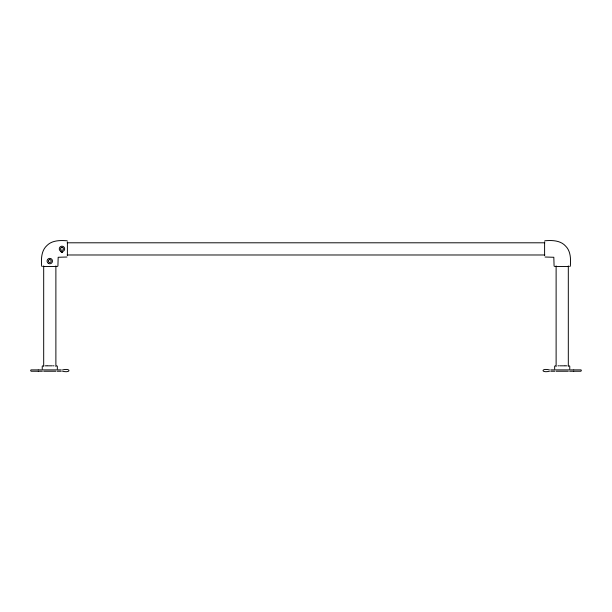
<?xml version="1.0" encoding="UTF-8"?>
<svg xmlns="http://www.w3.org/2000/svg" width="612" height="612" viewBox="0 0 612 612"><rect width="100%" height="100%" fill="white"/><g stroke="black" fill="none" stroke-linecap="round" stroke-linejoin="round"><path stroke-width="0.92" d="M544.642 241.044L545.055 240.761C552.085 240.179 560.485 240.348 565.58 246.062C570.851 251.211 570.812 259.251 570.338 266.044L569.887 266.495M62.676 252.435L61.231 252.435L62.485 252.465M67.205 242.796L544.795 242.796M67.205 254.982L544.795 254.982M66.945 257.017L58.178 257.277L57.911 266.044L57.375 266.495M545.055 257.017L553.822 257.277L554.089 266.044L554.625 266.495M43.016 266.495L56.556 266.495M555.444 266.495L568.984 266.495M42.863 365.823L42.259 366.098L42.228 368.982M45.059 365.823L46.879 365.823M47.223 365.823L52.357 365.823M53.259 365.823L54.04 365.823M56.564 365.823L57.314 366.098L57.352 368.982M555.436 365.823L554.686 366.098L554.648 368.982M557.96 365.823L558.741 365.823M559.643 365.823L564.777 365.823M565.121 365.823L566.942 365.823M569.137 365.823L569.741 366.098L569.772 368.982M38.105 369.885L31.051 369.885L30.6 370.337L31.051 371.239L38.105 371.239M38.296 369.885L42.358 369.885M42.939 369.885L56.633 369.885M57.214 369.885L61.276 369.885M62.531 369.885C71.13 367.82 71.13 373.297 62.531 371.239M549.469 369.885C540.87 367.82 540.87 373.297 549.469 371.239M550.723 369.885L554.786 369.885M555.367 369.885L569.061 369.885M569.642 369.885L573.704 369.885M573.895 369.885L580.949 369.885L581.4 370.337L580.949 371.239L573.895 371.239M38.296 371.239L42.358 371.239M43.689 371.239L55.883 371.239M57.214 371.239L61.276 371.239M550.723 371.239L554.786 371.239M556.117 371.239L568.311 371.239M569.642 371.239L573.704 371.239M42.113 266.495L41.662 266.044C41.081 259.014 41.249 250.622 46.963 245.519C52.112 240.248 60.152 240.287 66.945 240.761L67.358 241.044M568.311 265.891L568.311 366.534M556.117 265.891L556.117 366.534M544.603 242.115L544.603 255.663M67.397 242.115L67.397 255.663M55.883 265.891L55.883 366.534M43.689 265.891L43.689 366.534M61.98 247.325L60.626 248.105L60.626 249.673L61.98 250.453L63.334 249.673L63.334 248.105L61.98 247.325M49.786 259.511L48.432 260.299L48.432 261.86L49.786 262.64L51.14 261.86L51.14 260.299L49.786 259.511M48.394 263.405A2.708 2.708 0 0 0 52.494 261.125A2.708 2.708 0 0 0 48.47 258.708A2.708 2.708 0 0 0 48.394 263.405M60.588 251.211A2.708 2.708 0 0 0 64.688 248.931A2.708 2.708 0 0 0 60.664 246.521A2.708 2.708 0 0 0 60.588 251.211"/></g></svg>
